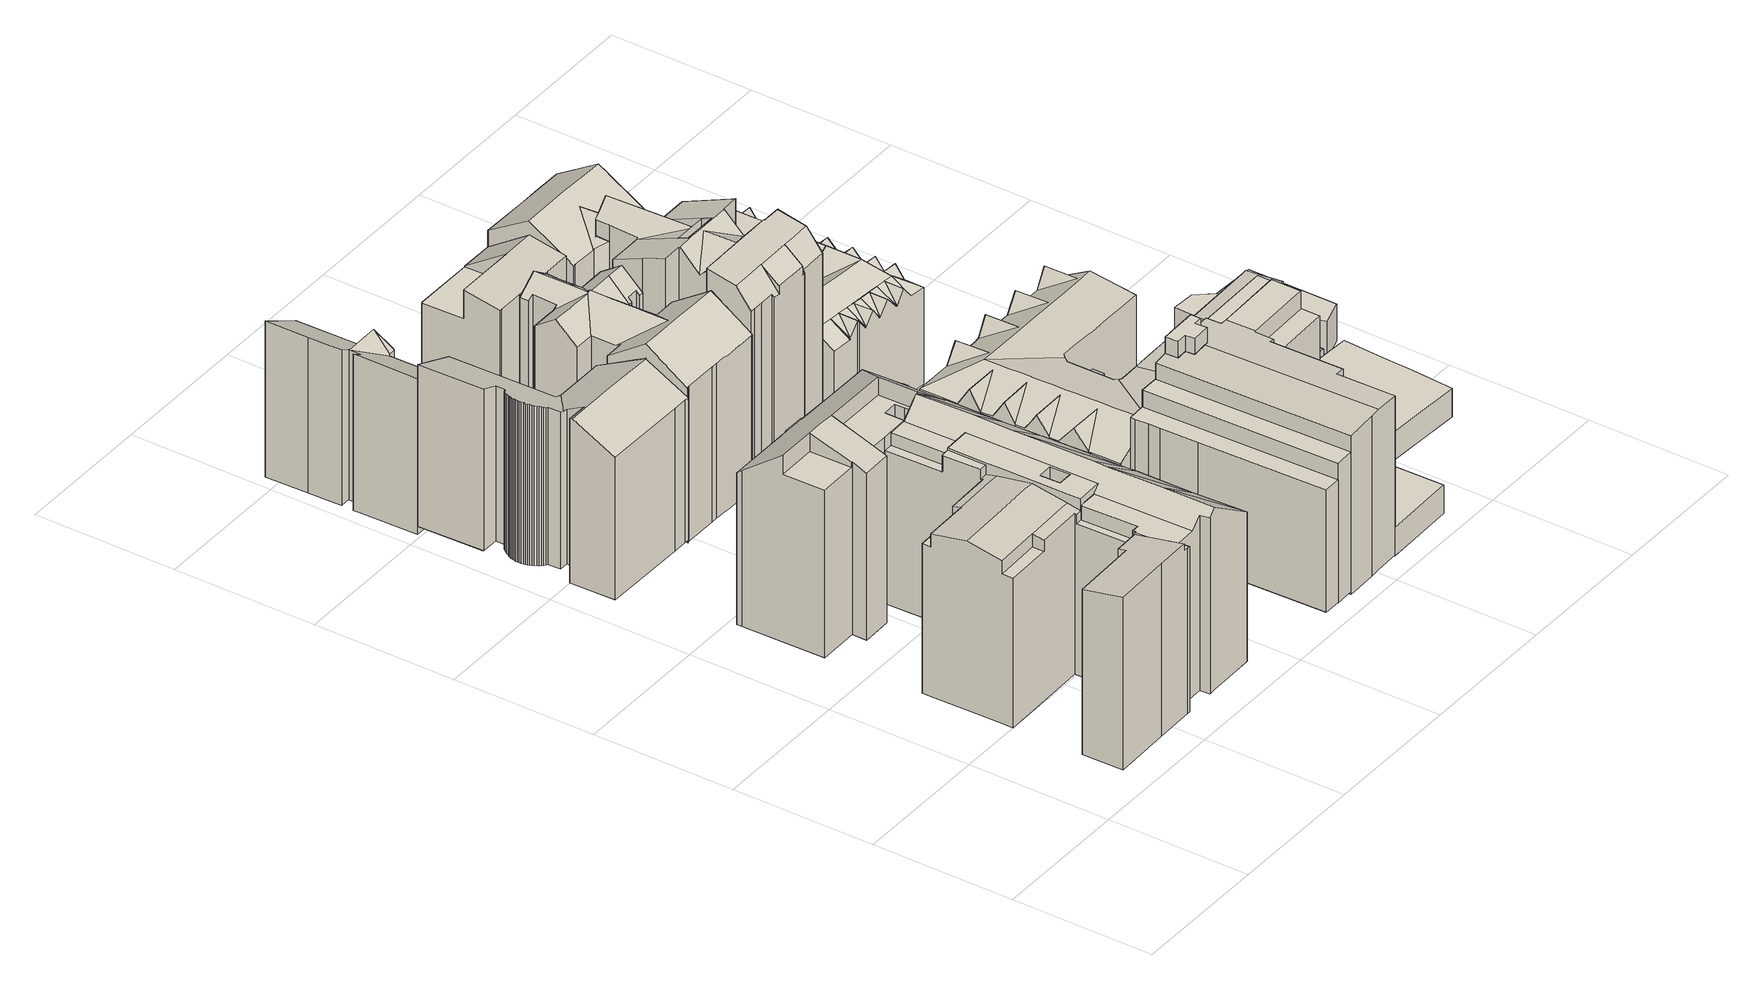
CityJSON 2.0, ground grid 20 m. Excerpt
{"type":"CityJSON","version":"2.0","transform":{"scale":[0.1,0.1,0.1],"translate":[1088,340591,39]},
"CityObjects":{
"building1":{"type":"Building","children":["building1-1","building1-2"]},
"building1-1":{"type":"BuildingPart","attributes":{"measuredHeight":26.23,"roofType":"SATTELDACH","HoeheDach":"69","NiedrigsteTraufeDesGebaeudes":"64","Blattnummer":"102081","HoeheGrund":"42"},"parents":["building1"],"geometry":[{"type":"Solid","lod":"2","boundaries":[[[[0,1,2,3]],[[4,5,6,7]],[[8,9,10,11,12,13,14,15]],[[16,17,18,19]],[[20,21,22,23]],[[24,25,26,27]],[[28,29,30,31]],[[32,33,34,35,36]],[[37,38,39,40,33,32]],[[41,42,43,44]],[[34,45,35]],[[46,47,42,41]],[[48,47,46]],[[49,50,48,46]],[[51,50,49]],[[52,53,51,49]],[[0,54,55,1]],[[6,56,57,7]],[[58,15,14,59]],[[59,14,13,60]],[[11,10,61]],[[62,9,8,63]],[[63,8,15,58]],[[1,55,64,2]],[[5,65,56,6]],[[16,23,22,28,17]],[[66,21,20,67]],[[26,68,69,27]],[[24,70,71,25]],[[72,73,74,75]],[[75,74,76,77]],[[11,78,12]],[[29,28,17,79]],[[17,28,31,18]],[[79,17,28,22,80,81]],[[82,83,84,68,26,85]],[[86,87,88,89]],[[90,91,87,86]],[[92,93,91,90]],[[89,88,93,92]],[[85,26,68,84,94]],[[95,96,97,98]],[[99,100,101,102]],[[103,40,39,104]],[[105,106,107,108]],[[108,107,109,110]],[[110,109,111,112]],[[112,111,113,114]],[[114,113,115,116]],[[117,118,119,120,4,7,57,121,54,0,3,122]],[[43,42,47,48,50,51,53,123,124,125,126,127,128,129,116,115]],[[25,71,84,83,130,131,132,133,80,22,21,66,134,135,136,68,26]],[[137,99,102,138,72,75,77,139,62,63,58,59,60,140,141,142,143,144,145,146,120,119,118,117,122,147,148,149,150,151,152,153,154,95,98,155,156,157,158,159,103,104,160,161,105,108,110,112,114,116,129,128,127,126,125,124,123],[86,89,92,90]],[[81,82,85,94,162,101,100,52,49,46,41,44,37,32,36,97,96,30,29,79]],[[121,163,164,135,134,165,55,54]],[[57,56,166,136,135,164,163,121]],[[3,2,64,167,168,149,148,147,122]],[[120,146,145,144,169,170,65,5,4]],[[19,18,31,30,96,95,154,153,152]],[[151,150,149,168,67,20,23,16,19,152]],[[143,142,141,171,70,24,27,69,169,144]],[[97,36,35,45,157,156,155,98]],[[34,33,40,103,159,158,157,45]],[[38,172,106,105,161,160,104,39]],[[99,137,123,53,52,100]],[[72,138,102,101,162,73]],[[62,139,77,76,61,10,9]],[[13,12,78,171,141,140,60]],[[44,43,115,113,111,109,107,106,172,38,37]],[[11,61,76,74,73,162,94,84,71,70,171,78]],[[65,170,169,69,68,136,166,56]],[[55,165,134,66,67,168,167,64]],[[133,132,131,130,83,82,81,80],[88,87,91,93]]]]}]},
"building1-2":{"type":"BuildingPart","attributes":{"measuredHeight":26.84,"roofType":"SATTELDACH","HoeheDach":"69","NiedrigsteTraufeDesGebaeudes":"64","Blattnummer":"102081","HoeheGrund":"42"},"parents":["building1"],"geometry":[{"type":"Solid","lod":"2","boundaries":[[[[173,174,175,176]],[[176,175,177,178]],[[178,177,179,180]],[[180,179,96,181]],[[181,96,182,183]],[[184,185,186,187]],[[187,186,188,189]],[[189,188,190,191]],[[191,190,192,193]],[[194,195,196,197]],[[198,199,200,201,202,196,185,203,204,205,206,207,208,209,210,211,212]],[[213,173,176,178,180,181,183,214,215,216,217,218,219,220,221,222,223,224,225,226,227,228,229,230,231,184,187,189,191,193,232,233]],[[203,185,184,231,230,204]],[[234,235,233,232,193,192]],[[173,213,233,235,195,194,174]],[[206,205,229,228,227,207]],[[214,183,182,236,237]],[[208,207,227,226,225,209]],[[219,218,217,238,239,240,241]],[[220,219,241,242,199,198,221]],[[211,210,224,223,222,212]],[[195,235,234,192,190,188,186,185,196]],[[241,240,243,242]],[[239,238,244,245,237,202,201,200]],[[236,182,96,179,177,175,174,194,197,246]],[[243,200,199,242]],[[221,198,212,222]],[[224,210,209,225]],[[246,202,237,236]],[[214,237,245,215]],[[215,245,244,216]],[[216,244,238,217]],[[240,239,200,243]],[[229,205,204,230]],[[197,196,202,246]]]]}]},
"building2":{"type":"Building","children":["building2-1","building2-2"]},
"building2-1":{"type":"BuildingPart","attributes":{"measuredHeight":22.46,"roofType":"WALMDACH","HoeheDach":"63","NiedrigsteTraufeDesGebaeudes":"59","Blattnummer":"102081","HoeheGrund":"40"},"parents":["building2"],"geometry":[{"type":"Solid","lod":"2","boundaries":[[[[247,248,249,250,251,252]],[[253,254,255,256,257,258]],[[259,260,261,262,263,264]],[[265,266,267,268,269]],[[270,271,272,265,269]],[[265,273,274,266]],[[275,273,265]],[[272,276,275,265]],[[277,278,279,280]],[[264,263,278,277]],[[258,257,261,260]],[[252,251,255,254]],[[281,282,249,248]],[[263,262,261,257,256,255,251,250,249,282,270,269,268,279,278]],[[283,284,285,281,248,247,252,254,253,258,260,259,264,277,280,286,287,288,289,290,291,292]],[[268,267,287,286,280,279]],[[270,282,281,285,284,271]],[[275,276,292,291,290,289,274,273]],[[284,283,292,276,272,271]],[[267,266,274,289,288,287]]]]}]},
"building2-2":{"type":"BuildingPart","attributes":{"measuredHeight":23.83,"roofType":"PULTDACH","HoeheDach":"66","NiedrigsteTraufeDesGebaeudes":"62","Blattnummer":"102081","HoeheGrund":"42"},"parents":["building2"],"geometry":[{"type":"Solid","lod":"2","boundaries":[[[[293,294,295,296,297,298,299]],[[297,300,301]],[[302,303,304,305]],[[306,307,308,309]],[[309,308,310,311]],[[311,310,312,313]],[[313,312,314,315]],[[315,314,316,317]],[[317,316,318,319]],[[319,318,320,321]],[[321,320,322,323]],[[323,322,324,325]],[[325,324,326,327]],[[327,326,328,329]],[[329,328,330,331]],[[331,330,332,333]],[[333,332,334,335]],[[335,334,336,337]],[[337,336,338,339]],[[339,338,340,341]],[[341,340,342,343]],[[343,342,344,345]],[[345,344,346,347]],[[347,346,348,349]],[[350,351,352,353]],[[353,352,354,355]],[[356,297,296,357]],[[358,295,294,359]],[[359,294,293,360]],[[361,362,363,364]],[[364,363,365,366]],[[366,365,367,368]],[[368,367,369,370]],[[370,369,371,372]],[[372,371,373,374]],[[374,373,375,376]],[[376,375,377,378]],[[378,377,379,380]],[[380,379,381,382]],[[382,381,307,306]],[[383,384,385,386]],[[300,297,356]],[[358,359,360,387,350,353,355,388,361,364,366,368,370,372,374,376,378,380,382,306,309,311,313,315,317,319,321,323,325,327,329,331,333,335,337,339,341,343,345,347,349,389,302,305,390,391,392,383,386,393,394,395]],[[396,348,346,344,342,340,338,336,334,332,330,328,326,324,322,320,318,316,314,312,310,308,307,381,379,377,375,373,371,369,367,365,363,362,397,398,399,400,304,303]],[[400,399,391,390,305,304]],[[398,384,383,392,391,399]],[[356,357,395,394,393,386,385,301,300]],[[395,357,296,295,358]],[[387,360,293,299,351,350]],[[361,388,355,354,397,362]],[[389,349,348,396,303,302]],[[299,298,297,301,385,384,398,397,354,352,351]]]]}]},
"building3":{"type":"Building","children":["building3-1","building3-2"]},
"building3-1":{"type":"BuildingPart","attributes":{"measuredHeight":26.3,"roofType":"SATTELDACH","HoeheDach":"68","NiedrigsteTraufeDesGebaeudes":"63","Blattnummer":"102081","HoeheGrund":"41"},"parents":["building3"],"geometry":[{"type":"Solid","lod":"2","boundaries":[[[[401,402,403,404,405,406]],[[407,408,409,402,401]],[[410,411,412,413,414]],[[411,415,416,417,418,419,420,412]],[[421,422,423,424]],[[425,426,427,428]],[[428,427,429,430]],[[431,432,433,434]],[[435,436,437,438]],[[439,440,436,435]],[[441,405,404,442]],[[442,404,403,443]],[[444,445,446,447]],[[448,419,418,449]],[[449,418,417,450]],[[450,417,416,451]],[[451,416,415,452]],[[453,454,455,456]],[[457,458,459,460]],[[460,459,461,462]],[[463,464,465,466,467,455,454,468,469,470,471,472,473,474]],[[429,427,426,475,476,433,432,477,478,479,480,481,461,459,458,467,466,465,464,463]],[[473,472,482,483,484,485,486,487]],[[488,489,490,491,492,493,494,495,424,423]],[[496,497,498,499,500,410,501,502,470,469]],[[409,503,445,444,504,505,506,402]],[[507,508,509,510,511,462,461,481,480,479,478,477,432,431]],[[460,462,511,510,509,508,507,431,434,512,513,425,428,430,514,515,487,486,485,484,516,517,518,421,424,495,494,493,492,439,435,438,519,441,442,443,506,505,504,444,447,520,448,449,450,451,452,521,500,499,498,497,496,522,453,456,523,457]],[[524,525,526,527,407,490,489,488,423,422]],[[483,482,472,471,528,529,530,531,527,532]],[[414,413,412,420,446,445,503,409,408]],[[529,528,471,470,502,501,410,414,530]],[[516,484,483,532,533,517]],[[513,512,434,433,476,475,426,425]],[[531,530,414,408,407,527]],[[458,457,523,456,455,467]],[[419,448,520,447,446,420]],[[521,452,415,411,410,500]],[[469,468,454,453,522,496]],[[506,443,403,402]],[[491,440,439,492]],[[406,405,441,519,438,437]],[[514,430,429,463,474,515]],[[474,473,487,515]],[[518,517,533,524,422,421]],[[440,491,490,407,401,406,437,436]],[[533,532,527,526,525,524]]]]}]},
"building3-2":{"type":"BuildingPart","attributes":{"measuredHeight":24.66,"roofType":"SATTELDACH","HoeheDach":"66","NiedrigsteTraufeDesGebaeudes":"62","Blattnummer":"102081","HoeheGrund":"41"},"parents":["building3"],"geometry":[{"type":"Solid","lod":"2","boundaries":[[[[534,535,536,537,538]],[[539,540,541,542,543,544,545,546]],[[545,544,547,548,549]],[[550,538,537,551]],[[534,546,545,535]],[[552,543,542,553]],[[553,542,541,554]],[[554,541,540,555]],[[555,540,539,556]],[[557,548,547,558]],[[535,545,549,536]],[[553,554,555,556,559,550,551,560,557,558,561,552]],[[543,552,561,558,547,544]],[[559,556,539,546,534,538,550]],[[536,549,548,557,560,551,537]]]]}]},
"building4":{"type":"Building","children":["building4-1","building4-2"]},
"building4-1":{"type":"BuildingPart","attributes":{"measuredHeight":28.4,"roofType":"SATTELDACH","HoeheDach":"68","NiedrigsteTraufeDesGebaeudes":"64","Blattnummer":"102081","HoeheGrund":"39"},"parents":["building4"],"geometry":[{"type":"Solid","lod":"2","boundaries":[[[[562,563,564,565,566]],[[565,564,567]],[[568,569,570,571]],[[572,573,574,575]],[[576,577,578,579,580,581,582,583,584,585,586,587]],[[586,585,584,583,582,581,588,589,590,591,592,593,594,587]],[[595,574,573,596,597,598,599,566,565,600,570,569,580,579,578,577,576]],[[601,602,603,604,605,606,607,608,609,610,611,612,613,614,615,572,575,616,617,594,593,592,591,590,589,588,618,568,571]],[[617,616,575,574,595,576,587,594]],[[613,612,611,619,599,598,597,614]],[[569,568,618,588,581,580]],[[567,564,563,605,604,603]],[[603,602,565,567]],[[601,571,570,600,565,602]],[[610,609,620,621,619,611]],[[622,620,609,608,607,623]],[[606,605,563,562,623,607]],[[615,614,597,596,573,572]],[[619,621,620,622,623,562,566,599]]]]}]},
"building4-2":{"type":"BuildingPart","attributes":{"measuredHeight":30.3,"roofType":"SATTELDACH","HoeheDach":"71","NiedrigsteTraufeDesGebaeudes":"66","Blattnummer":"102081","HoeheGrund":"40"},"parents":["building4"],"geometry":[{"type":"Solid","lod":"2","boundaries":[[[[624,625,626,627,628,629]],[[630,631,632,633,634,635]],[[636,637,638,639,640,641]],[[642,643,644,645,646,647]],[[648,649,650,651,637,636,652,653]],[[654,655,656,657,658,659,660,661,662]],[[663,664,665,666,667,668]],[[669,670,671,662,672,673,674,675]],[[676,670,669,675,677,678,679,680]],[[681,682,664,663,668,683]],[[683,668,667,655,654,684,685,686,687]],[[632,688,629,628,627,689,690,691,692,633]],[[693,647,646,645,687,686,694,695,696,697,680,698,699]],[[633,692,691,653,652,636,641,700,701,702,703,704,705,634]],[[706,682,681]],[[697,676,680]],[[686,685,684,707,694]],[[708,709,653,691]],[[684,654,662,671,710,711,707]],[[712,666,665]],[[642,647,693,713]],[[713,693,699,714]],[[635,634,705,715]],[[716,700,641,640]],[[624,629,688,717]],[[717,688,632,631]],[[718,696,695,719]],[[720,689,627,626]],[[721,678,677,722]],[[653,709,648]],[[690,708,691]],[[723,674,673,724]],[[725,711,710,726]],[[727,650,649,728]],[[729,660,659,730]],[[730,659,658,731]],[[705,704,703,702,701,712,665,664,682,706]],[[732,733,734,715,705,706,681,683,687,645,644]],[[698,680,679,735,736,737,714,699]],[[662,661,660,729,738,739,740,672]],[[700,716,741,742,743,744,745,656,655,667,666,712,701]],[[718,746,747,748,749,726,710,671,670,676,697,696]],[[750,727,728,751,752,720,626,625,624,717,631,630,635,715,734,733,732,644,643,642,713,714,737,736,735,721,722,753,723,724,740,739,738,729,730,731,754,745,744,743,742,741,716,640,639,638],[726,749,748,747,746,718,719,755,756,725]],[[695,694,707,711,725,756,755,719]],[[720,752,751,728,649,648,709,708,690,689]],[[727,750,638,637,651,650]],[[745,754,731,658,657,656]],[[740,724,673,672]],[[675,674,723,753,722,677]],[[679,678,721,735]]]]}]},
"building5":{"type":"Building","children":["building5-1","building5-2","building5-3","building5-4","building5-5","building5-6","building5-7"]},
"building5-1":{"type":"BuildingPart","attributes":{"measuredHeight":23.16,"roofType":"SATTELDACH","HoeheDach":"65","NiedrigsteTraufeDesGebaeudes":"65","Blattnummer":"102081","HoeheGrund":"42"},"parents":["building5"],"geometry":[{"type":"Solid","lod":"2","boundaries":[[[[757,758,759,760,761,762,763,764,765]],[[759,766,767,768,769,770,771,772,773,774,775,776,777,778,779,760]],[[772,780,781,773]],[[782,765,764,783]],[[783,764,763,784]],[[784,763,762,785]],[[785,762,761,786]],[[787,758,757,788]],[[788,757,765,782]],[[789,779,778,790]],[[790,778,777,791]],[[791,777,776,792]],[[792,776,775,793]],[[793,775,774,794]],[[795,771,770,796]],[[796,770,769,797]],[[797,769,768,798]],[[798,768,767,799]],[[799,767,766,800]],[[801,781,780,802]],[[803,795,796,797,798,799,800,804,787,788,782,783,784,785,786,805,789,790,791,792,793,794,806,801,802]],[[795,803,802,780,772,771]],[[774,773,781,801,806,794]],[[787,804,800,766,759,758]],[[761,760,779,789,805,786]]]]}]},
"building5-2":{"type":"BuildingPart","attributes":{"measuredHeight":4.08,"roofType":"FLACHDACH","HoeheDach":"46","NiedrigsteTraufeDesGebaeudes":"46","Blattnummer":"102081","HoeheGrund":"42"},"parents":["building5"],"geometry":[{"type":"Solid","lod":"2","boundaries":[[[[807,808,809,810,811,812,813,814,815,816,817,818,819,820,821,822,823,824,825,826]],[[827,828,829,830,831,832,833,834,835,836,837,838,839,840,841,842,843,844,845,846]],[[846,845,808,807]],[[845,844,809,808]],[[844,843,810,809]],[[843,842,811,810]],[[842,841,812,811]],[[841,840,813,812]],[[840,839,814,813]],[[839,838,815,814]],[[838,837,816,815]],[[837,836,817,816]],[[836,835,818,817]],[[835,834,819,818]],[[834,833,820,819]],[[833,832,821,820]],[[832,831,822,821]],[[831,830,823,822]],[[830,829,824,823]],[[829,828,825,824]],[[828,827,826,825]],[[827,846,807,826]]]]}]},
"building5-3":{"type":"BuildingPart","attributes":{"measuredHeight":22.7,"roofType":"FLACHDACH","HoeheDach":"65","NiedrigsteTraufeDesGebaeudes":"65","Blattnummer":"102081","HoeheGrund":"42"},"parents":["building5"],"geometry":[{"type":"Solid","lod":"2","boundaries":[[[[847,807,826,848]],[[849,850,851,852]],[[852,851,807,847]],[[851,850,826,807]],[[850,849,848,826]],[[849,852,847,848]]]]}]},
"building5-4":{"type":"BuildingPart","attributes":{"measuredHeight":20.07,"roofType":"FLACHDACH","HoeheDach":"62","NiedrigsteTraufeDesGebaeudes":"62","Blattnummer":"102081","HoeheGrund":"42"},"parents":["building5"],"geometry":[{"type":"Solid","lod":"2","boundaries":[[[[853,854,855,856]],[[857,858,859,860]],[[860,859,854,853]],[[859,858,855,854]],[[858,857,856,855]],[[857,860,853,856]]]]}]},
"building5-5":{"type":"BuildingPart","attributes":{"measuredHeight":17.62,"roofType":"FLACHDACH","HoeheDach":"60","NiedrigsteTraufeDesGebaeudes":"60","Blattnummer":"102081","HoeheGrund":"43"},"parents":["building5"],"geometry":[{"type":"Solid","lod":"2","boundaries":[[[[861,862,863,864,865,866,867,868]],[[869,870,871,872,873,874,875,876]],[[876,875,862,861]],[[875,874,863,862]],[[874,873,864,863]],[[873,872,865,864]],[[872,871,866,865]],[[871,870,867,866]],[[870,869,868,867]],[[869,876,861,868]]]]}]},
"building5-6":{"type":"BuildingPart","attributes":{"measuredHeight":20.08,"roofType":"FLACHDACH","HoeheDach":"63","NiedrigsteTraufeDesGebaeudes":"63","Blattnummer":"102081","HoeheGrund":"42"},"parents":["building5"],"geometry":[{"type":"Solid","lod":"2","boundaries":[[[[877,878,879,880]],[[881,882,883,884]],[[884,883,878,877]],[[883,882,879,878]],[[882,881,880,879]],[[881,884,877,880]]]]}]},
"building5-7":{"type":"BuildingPart","attributes":{"measuredHeight":25.19,"roofType":"FLACHDACH","HoeheDach":"67","NiedrigsteTraufeDesGebaeudes":"67","Blattnummer":"102081","HoeheGrund":"42"},"parents":["building5"],"geometry":[{"type":"Solid","lod":"2","boundaries":[[[[885,886,887,888,889,890,891,892]],[[893,894,895,896,897,898,899,900]],[[900,899,886,885]],[[899,898,887,886]],[[898,897,888,887]],[[897,896,889,888]],[[896,895,890,889]],[[895,894,891,890]],[[894,893,892,891]],[[893,900,885,892]]]]}]},
"building6":{"type":"Building","children":["building6-1","building6-2","building6-3","building6-4"]},
"building6-1":{"type":"BuildingPart","attributes":{"measuredHeight":12.25,"roofType":"FLACHDACH","HoeheDach":"52","NiedrigsteTraufeDesGebaeudes":"52","Blattnummer":"102081","HoeheGrund":"39"},"parents":["building6"],"geometry":[{"type":"Solid","lod":"2","boundaries":[[[[901,902,903,904,905,906]],[[907,908,909,910,911,912]],[[912,911,902,901]],[[911,910,903,902]],[[910,909,904,903]],[[909,908,905,904]],[[908,907,906,905]],[[907,912,901,906]]]]}]},
"building6-2":{"type":"BuildingPart","attributes":{"measuredHeight":10.58,"roofType":"FLACHDACH","HoeheDach":"51","NiedrigsteTraufeDesGebaeudes":"51","Blattnummer":"102081","HoeheGrund":"40"},"parents":["building6"],"geometry":[{"type":"Solid","lod":"2","boundaries":[[[[913,914,915,916]],[[917,918,919,920]],[[920,919,914,913]],[[919,918,915,914]],[[918,917,916,915]],[[917,920,913,916]]]]}]},
"building6-3":{"type":"BuildingPart","attributes":{"measuredHeight":15.82,"roofType":"PULTDACH","HoeheDach":"55","NiedrigsteTraufeDesGebaeudes":"55","Blattnummer":"102081","HoeheGrund":"40"},"parents":["building6"],"geometry":[{"type":"Solid","lod":"2","boundaries":[[[[921,922,923,924,925,926]],[[927,928,929,930]],[[931,932,928,927]],[[923,922,932,931]],[[926,925,933,934]],[[934,933,930,929]],[[931,927,930,933,925,924,923]],[[928,932,922,921,926,934,929]]]]}]},
"building6-4":{"type":"BuildingPart","attributes":{"measuredHeight":18.19,"roofType":"PULTDACH","HoeheDach":"58","NiedrigsteTraufeDesGebaeudes":"53","Blattnummer":"102081","HoeheGrund":"39"},"parents":["building6"],"geometry":[{"type":"MultiSurface","lod":"2","boundaries":[[[935,936,937]],[[938,939,940]],[[941,942,943,944]],[[945,946,942,941]],[[947,948,949,950]],[[951,952,953]],[[954,955,956]],[[950,949,957,958,959,960,961]],[[955,962,963,964,965]],[[966,967,939,938,968,969,970,971,972,973,974,975,976,977,978]],[[979,980,981,982,983,984,985]],[[986,987,988,989,990,991,992,993,994,995,996,997,998,999,1000,936,935,939,967,1001,1002,1003,985,984,1004,1005]],[[962,955,954,980,979,1006,1007]],[[1008,947,950,961,945,941,944,963,962,1007,1006,979,985,1003,1002,1001,967,966,978]],[[955,965,959,958,1009]],[[947,1008,1010,952,951,948]],[[957,953,1011,1012,1013,1014,1015,940,1016,1009,1017,1018,958]],[[949,948,951,953,957]],[[952,1011,953]],[[1010,1019,1011,952]],[[976,975,1012,1011]],[[1019,977,976,1011]],[[975,1020,1012]],[[1021,974,1020,975]],[[1009,956,955]],[[973,972,1013,1020]],[[974,973,1020]],[[972,1022,1013]],[[971,1022,972]],[[970,969,1014,1022]],[[971,970,1022]],[[969,1015,1014]],[[968,1015,969]],[[1023,956,1009,1016,940,937,1024,1025,1026,1027,1028,1029,1030,1031,1032,1033,982,981]],[[938,940,1015]],[[968,938,1015]],[[1033,983,982]],[[1004,1034,984,983,1033]],[[1005,1004,1033]],[[987,1035,986,1031]],[[988,987,1031]],[[1030,988,1031]],[[1036,989,988,1030]],[[990,989,1036]],[[991,990,1036]],[[1029,992,991,1036]],[[1037,992,1029]],[[993,992,1037]],[[994,993,1037]],[[1028,994,1037]],[[1027,994,1028]],[[995,994,1027]],[[996,995,1027]],[[998,997,1025]],[[999,998,1025]],[[936,1000,937]],[[1038,1028,1037,1029,1039]],[[1039,1029,1036,1030,1040]],[[1040,1030,1028,1038]],[[1041,1013,1022,1014,1042]],[[1043,1012,1020,1013,1041]],[[1008,978,977,1019,1010]],[[1042,1014,1012,1043]],[[946,945,961,960]],[[964,963,944,943]],[[1040,1038,1039]],[[1042,1043,1041]],[[939,935,937,940]],[[1000,999,1025,937]],[[997,996,1027,1025]],[[986,1005,1033,1031]],[[980,954,956,981]],[[964,943,942,946,960,959,965]]]}]},
"building7":{"type":"Building","children":["building7-1","building7-2","building7-3"]},
"building7-1":{"type":"BuildingPart","attributes":{"measuredHeight":9.39,"roofType":"FLACHDACH","HoeheDach":"51","NiedrigsteTraufeDesGebaeudes":"51","Blattnummer":"102081","HoeheGrund":"42"},"parents":["building7"],"geometry":[{"type":"Solid","lod":"2","boundaries":[[[[1044,1045,1046,1047,1048,1049,1050,1051,1052,1053,1054,1055]],[[1056,1057,1058,1059,1060,1061,1062,1063,1064,1065,1066,1067]],[[1067,1066,1045,1044]],[[1066,1065,1046,1045]],[[1065,1064,1047,1046]],[[1064,1063,1048,1047]],[[1063,1062,1049,1048]],[[1062,1061,1050,1049]],[[1061,1060,1051,1050]],[[1060,1059,1052,1051]],[[1059,1058,1053,1052]],[[1058,1057,1054,1053]],[[1057,1056,1055,1054]],[[1056,1067,1044,1055]]]]}]},
"building7-2":{"type":"BuildingPart","attributes":{"measuredHeight":16.27,"roofType":"SATTELDACH","HoeheDach":"58","NiedrigsteTraufeDesGebaeudes":"55","Blattnummer":"102081","HoeheGrund":"41"},"parents":["building7"],"geometry":[{"type":"Solid","lod":"2","boundaries":[[[[1068,1069,1070,1071,1072,1073,1074,1075,1076,1077,1078,1079,1080,1081,1082,1083,1084,1085,1086,1087,1088,1089,1090,1091,1092,1093,1094,1095,1096,1097,1098,1099,1100,1101]],[[1098,1097,1096,1095,1094,1093,1092,1091,1090,1089,1088,1087,1086,1085,1102,1103,1104,1105,1106,1107,1108,1109,1110,1099]],[[1110,1111,1112,1113,1114,1115,1116,1117,1118,1119,1120,1121,1122,1123,1124,1125,1126,1127,1128,1099]],[[1129,1130,1131,1132,1133,1134,1135,1136,1137,1138]],[[1099,1128,1127,1126,1125,1124,1123,1122,1121,1120,1119,1118,1139,1140,1141,1142,1143,1144,1145,1146,1147,1148,1149,1150,1151,1152,1153,1154,1155,1156,1157,1100]],[[1158,1159,1160,1161,1162,1163,1073,1164,1071,1070,1165,1068,1101,1166]],[[1167,1168,1149,1169,1170,1171]],[[1172,1173,1174,1175,1176,1177,1117,1116,1115,1114,1113,1112,1111,1178]],[[1179,1180,1181,1182,1183,1184,1133,1132,1131,1130]],[[1185,1186,1138,1137,1136,1135,1134,1187,1188,1189,1190,1191,1192,1193,1194,1195,1196,1197]],[[1147,1146,1198,1144,1143,1142,1141,1199,1139,1200,1201,1202,1203,1204,1205,1206,1207,1208]],[[1165,1069,1068]],[[1101,1100,1157,1209,1155,1154,1153,1210,1211,1212,1213,1214,1215,1166]],[[1108,1107,1106,1105,1104,1216,1217,1218,1219,1220,1221,1109]],[[1222,1223,1224,1225,1226,1227,1228,1229,1230,1231,1082,1081,1080,1232,1078,1077,1076,1233,1234,1074,1073,1163]],[[1235,1236,1237,1238,1239,1183,1182,1181,1180,1179,1240,1241,1242,1243,1244,1245,1246,1247,1248,1231,1230,1229,1228,1227,1226,1225,1224,1223,1222,1163,1162,1161,1160,1159,1158,1166,1215,1214,1213,1212,1211,1210,1249,1250,1171,1170,1169,1251,1208,1207,1206,1205,1204,1203,1202,1201,1200,1252,1177,1176,1175,1174,1173,1172,1178,1253,1221,1220,1219,1218,1217,1216,1254,1197,1196,1195,1194,1193,1192,1191,1190,1189,1255]],[[1247,1246,1245,1244,1256,1102,1085,1084]],[[1152,1151,1167,1171,1250,1249]],[[1241,1240,1179,1130,1129,1257]],[[1236,1235,1258,1259,1260,1237]],[[1117,1177,1252,1200,1139,1118]],[[1243,1242,1241,1257,1261,1262]],[[1103,1185,1197,1254,1216,1104]],[[1221,1253,1178,1111,1110,1109]],[[1133,1184,1263,1264,1260,1259,1258,1265,1188,1187,1134]],[[1070,1069,1165]],[[1164,1072,1071]],[[1073,1072,1164]],[[1234,1233,1075,1074]],[[1076,1075,1233]],[[1232,1079,1078]],[[1080,1079,1232]],[[1156,1209,1157]],[[1156,1155,1209]],[[1150,1168,1167,1151]],[[1150,1149,1168]],[[1145,1198,1146]],[[1145,1144,1198]],[[1140,1199,1141]],[[1140,1139,1199]],[[1247,1084,1083,1248]],[[1248,1083,1082,1231]],[[1243,1262,1256,1244]],[[1210,1153,1152,1249]],[[1169,1149,1148,1251]],[[1251,1148,1147,1208]],[[1237,1260,1264,1238]],[[1256,1262,1261,1257,1129,1138,1186,1185,1103,1102]],[[1238,1264,1263,1239]],[[1239,1263,1184,1183]],[[1189,1188,1265,1255]],[[1255,1265,1258,1235]]]]}]},
"building7-3":{"type":"BuildingPart","attributes":{"measuredHeight":5.31,"roofType":"FLACHDACH","HoeheDach":"47","NiedrigsteTraufeDesGebaeudes":"47","Blattnummer":"102081","HoeheGrund":"42"},"parents":["building7"],"geometry":[{"type":"Solid","lod":"2","boundaries":[[[[1266,1267,1268,1269]],[[1267,1270,1271,1268]],[[1270,1272,1273,1271]],[[1272,1274,1275,1273]],[[1274,1276,1277,1275]],[[1278,1279,1280,1281]],[[1279,1282,1283,1280]],[[1282,1284,1285,1283]],[[1284,1278,1281,1285]],[[1277,1286,1287,1288,1289,1290,1291,1292,1293,1294,1295,1269,1268,1271,1273,1275],[1281,1280,1283,1285]],[[1274,1272,1270,1267,1266,1296,1297,1298,1299,1300,1301,1302,1303,1304,1305,1276],[1284,1282,1279,1278]],[[1276,1305,1286,1277]],[[1305,1304,1287,1286]],[[1304,1303,1288,1287]],[[1303,1302,1289,1288]],[[1302,1301,1290,1289]],[[1301,1300,1291,1290]],[[1300,1299,1292,1291]],[[1299,1298,1293,1292]],[[1298,1297,1294,1293]],[[1297,1296,1295,1294]],[[1296,1266,1269,1295]]]]}]}
},
"vertices":[
[56,293,248],[121,294,248],[121,306,248],[56,305,248],[58,176,248],[124,177,248],[124,194,248],[58,192,248],[60,20,281],[142,22,281],[192,23,281],[191,75,271],[190,93,268],[154,92,268],[155,81,270],[59,78,270],[185,365,253],[198,366,253],[196,447,253],[183,446,253],[187,311,277],[198,312,277],[198,366,277],[185,365,277],[192,97,250],[202,97,250],[200,177,250],[190,176,250],[198,366,271],[226,366,271],[224,447,271],[196,447,271],[253,367,295],[317,369,248],[317,372,248],[255,448,293],[251,448,295],[253,313,295],[320,315,247],[320,318,247],[319,318,248],[255,197,295],[323,199,247],[323,201,247],[254,298,295],[315,450,249],[255,178,295],[324,180,247],[325,103,247],[257,99,295],[325,101,247],[327,28,248],[258,25,295],[327,26,248],[56,293,267],[121,294,267],[124,194,267],[58,192,267],[59,78,33],[155,81,33],[154,92,33],[192,23,271],[142,22,33],[60,20,33],[121,306,264],[124,177,264],[198,312,263],[187,311,263],[200,177,263],[190,176,263],[192,97,271],[202,97,271],[202,37,33],[202,37,271],[203,23,271],[203,23,33],[199,23,271],[199,23,33],[190,93,271],[198,366,246],[198,366,280],[236,367,280],[238,178,280],[200,177,280],[200,177,271],[200,177,246],[234,245,33],[234,245,280],[213,244,280],[213,244,33],[235,216,33],[235,216,280],[214,216,33],[214,216,280],[228,177,271],[225,447,33],[225,447,272],[247,448,291],[247,448,33],[247,24,33],[247,24,286],[246,38,285],[246,38,33],[319,318,33],[320,318,33],[321,286,33],[321,286,247],[322,286,247],[322,286,33],[322,275,247],[322,275,33],[323,255,247],[323,255,33],[323,247,247],[323,247,33],[322,247,247],[322,247,33],[56,293,33],[57,242,33],[58,192,33],[58,176,33],[57,242,276],[56,305,33],[327,26,33],[327,28,33],[325,101,33],[325,103,33],[324,180,33],[323,199,33],[323,201,33],[200,196,280],[199,246,280],[199,296,280],[198,312,280],[199,296,267],[199,246,276],[200,196,267],[258,25,33],[231,38,33],[192,23,33],[190,93,33],[192,93,33],[192,97,33],[190,176,33],[190,179,33],[188,179,33],[124,177,33],[121,306,33],[185,308,33],[187,308,33],[187,311,33],[185,365,33],[183,446,33],[196,447,33],[224,447,33],[251,448,33],[255,448,33],[315,450,33],[317,372,33],[317,369,33],[320,315,33],[321,300,33],[231,38,271],[122,244,276],[186,246,276],[185,296,267],[188,196,267],[185,308,264],[187,308,264],[190,179,264],[188,179,264],[192,93,271],[321,300,247],
[247,448,30],[247,448,272],[246,461,272],[246,461,30],[246,475,272],[246,475,30],[225,474,272],[225,474,30],[225,447,30],[183,446,272],[183,446,30],[311,566,30],[311,566,249],[313,510,249],[313,510,30],[315,511,248],[315,511,30],[315,503,248],[315,503,30],[314,503,248],[314,503,30],[252,448,272],[252,448,298],[251,502,298],[251,502,272],[52,560,255],[53,503,298],[110,503,298],[132,503,298],[154,502,298],[249,566,249],[187,567,249],[187,569,248],[179,569,248],[157,569,248],[152,569,247],[149,569,247],[149,568,248],[109,568,248],[52,568,248],[252,448,30],[155,446,30],[155,424,30],[112,423,30],[112,444,30],[111,444,30],[54,443,30],[53,503,30],[52,560,30],[52,568,30],[109,568,30],[149,568,30],[149,569,30],[152,569,30],[157,569,30],[179,569,30],[187,569,30],[187,567,30],[249,566,30],[314,502,30],[315,450,30],[314,502,248],[315,450,248],[155,446,272],[155,446,278],[112,444,278],[111,444,278],[111,444,271],[54,443,271],[53,503,271],[110,503,271],[112,423,270],[155,424,270],[154,502,272],
[7,1078,15],[9,995,15],[9,995,239],[7,1078,240],[7,1086,240],[7,1086,15],[22,1102,15],[22,1086,15],[22,1086,231],[22,1102,231],[22,1103,231],[22,1103,15],[7,1124,15],[7,1103,15],[7,1103,239],[7,1124,239],[6,1150,239],[6,1150,15],[74,1103,230],[74,1125,202],[73,1125,202],[73,1126,201],[23,1102,230],[74,1080,201],[74,1081,202],[75,1081,202],[85,1124,204],[85,1125,202],[85,1082,204],[85,1081,202],[5,1211,15],[5,1211,239],[71,1213,201],[71,1213,15],[75,996,15],[75,996,201],[75,1081,15],[74,1081,15],[74,1080,15],[73,1126,15],[73,1125,15],[74,1125,15],[85,1125,15],[85,1124,15],[85,1082,15],[85,1081,15],
[16,717,232],[139,716,232],[159,716,232],[166,716,232],[165,776,265],[91,777,265],[14,777,265],[165,776,266],[164,799,254],[9,995,27],[9,995,260],[75,996,233],[75,996,27],[16,846,27],[16,846,258],[16,848,259],[16,848,27],[15,851,259],[15,851,27],[15,854,259],[15,854,27],[15,856,259],[15,856,27],[15,859,259],[15,859,27],[16,862,259],[16,862,27],[16,864,258],[16,864,27],[17,867,258],[17,867,27],[18,870,258],[18,870,27],[19,872,257],[19,872,27],[21,874,256],[21,874,27],[22,877,256],[22,877,27],[24,879,255],[24,879,27],[25,881,254],[25,881,27],[27,883,254],[27,883,27],[29,885,253],[29,885,27],[32,886,252],[32,886,27],[34,888,251],[34,888,27],[36,889,250],[36,889,27],[36,902,250],[36,902,27],[12,902,260],[12,902,27],[14,781,27],[14,781,264],[44,781,263],[44,781,27],[44,806,250],[44,806,27],[165,776,229],[166,716,229],[159,716,27],[139,716,27],[16,717,27],[32,806,27],[32,806,253],[31,824,253],[31,824,27],[29,825,253],[29,825,27],[27,827,254],[27,827,27],[25,829,255],[25,829,27],[23,831,256],[23,831,27],[22,833,256],[22,833,27],[20,836,257],[20,836,27],[19,838,257],[19,838,27],[18,841,258],[18,841,27],[17,843,258],[17,843,27],[163,845,27],[163,845,229],[163,830,237],[163,830,27],[14,777,27],[37,806,27],[11,903,27],[77,903,27],[78,845,27],[89,845,27],[164,799,27],[165,776,27],[166,716,27],[11,903,260],[37,806,250],[89,845,229],[78,845,233],[77,903,233],
[229,932,274],[250,932,259],[250,967,258],[257,967,253],[257,980,253],[228,980,274],[229,901,274],[230,901,274],[258,931,253],[269,872,245],[270,872,245],[270,901,274],[259,901,274],[233,901,274],[275,872,245],[275,877,250],[292,877,250],[292,872,245],[298,872,245],[297,901,274],[160,932,23],[160,932,253],[163,932,253],[163,932,23],[169,717,23],[169,717,246],[167,717,246],[167,717,23],[166,716,245],[166,716,23],[226,717,23],[226,717,246],[218,717,246],[218,717,23],[199,967,23],[199,967,253],[199,980,253],[199,980,23],[207,967,23],[207,967,258],[257,980,23],[257,967,23],[250,967,23],[297,931,23],[297,931,253],[297,914,265],[297,914,23],[298,872,23],[292,872,23],[292,877,23],[275,877,23],[275,872,23],[299,830,23],[299,830,248],[299,781,282],[299,781,23],[300,718,23],[300,718,247],[300,716,246],[300,716,23],[298,716,246],[298,716,23],[165,776,286],[191,776,286],[232,776,286],[272,775,286],[300,775,286],[271,830,248],[269,830,248],[269,834,246],[231,789,277],[191,837,245],[191,830,249],[163,830,249],[193,717,246],[194,717,246],[233,717,246],[242,717,246],[248,716,246],[272,716,246],[273,716,246],[191,871,245],[191,872,245],[191,872,23],[191,871,23],[191,837,23],[191,830,23],[189,932,253],[199,932,253],[200,932,253],[206,932,257],[206,932,23],[200,932,23],[199,932,23],[189,932,23],[269,830,23],[269,834,23],[269,836,23],[269,871,23],[269,872,23],[269,871,245],[269,836,246],[269,931,253],[269,931,23],[258,931,23],[250,932,23],[233,717,23],[242,717,23],[248,716,23],[272,716,23],[273,716,23],[194,717,23],[193,717,23],[165,776,23],[163,830,23],[190,872,23],[162,872,23],[161,902,23],[228,980,23],[297,901,23],[270,872,23],[271,830,23],[300,775,23],[161,902,274],[189,901,274],[200,901,274],[226,901,274],[231,837,277],[230,871,277],[230,901,277],[229,901,277],[190,872,245],[162,872,245],
[158,1032,226],[248,1032,226],[246,1091,226],[158,1091,226],[156,1091,226],[159,980,257],[162,980,257],[199,980,257],[257,980,257],[296,980,257],[295,1032,267],[248,1032,267],[158,1032,267],[294,1091,227],[292,1091,227],[246,1091,227],[156,1091,20],[158,1091,20],[296,980,20],[257,980,20],[199,980,20],[162,980,20],[159,980,20],[292,1091,20],[294,1091,20],[158,1032,20],[246,1091,20],[295,1032,20],
[370,974,274],[393,974,256],[393,968,257],[406,968,247],[369,1011,274],[393,955,257],[439,1018,3],[439,1018,278],[440,968,247],[440,968,3],[296,969,3],[296,969,247],[296,980,254],[296,980,3],[295,1033,287],[332,1033,287],[368,1033,287],[404,1032,287],[438,1032,287],[436,1090,251],[402,1090,251],[398,1090,251],[366,1090,251],[334,1090,251],[330,1090,251],[294,1091,251],[436,1090,3],[402,1090,3],[398,1090,3],[366,1090,3],[334,1090,3],[330,1090,3],[294,1091,3],[296,994,263],[297,969,247],[299,969,247],[334,968,247],[335,968,247],[407,968,247],[407,968,3],[406,968,3],[393,955,3],[393,968,3],[393,974,3],[370,974,3],[349,974,3],[349,968,3],[349,955,3],[337,968,3],[336,968,3],[335,968,3],[334,968,3],[299,969,3],[297,969,3],[296,994,3],[295,1033,3],[438,1032,3],[336,968,248],[349,955,257],[337,968,248],[349,968,258],[349,974,258],
[322,718,13],[327,718,13],[343,718,13],[343,718,278],[327,718,278],[322,718,278],[300,739,13],[300,718,13],[300,718,278],[300,739,307],[299,781,316],[299,781,13],[448,741,307],[449,718,277],[449,718,13],[448,741,13],[447,781,13],[447,781,316],[298,839,13],[324,839,13],[325,839,13],[325,839,308],[324,839,308],[298,839,308],[403,715,273],[407,715,273],[407,717,276],[424,718,276],[423,740,307],[402,740,307],[399,838,309],[419,838,309],[419,839,309],[420,839,309],[445,840,309],[445,846,306],[442,914,277],[417,914,277],[396,914,277],[373,809,307],[374,782,307],[375,782,307],[420,809,281],[420,810,281],[372,836,307],[372,914,304],[374,855,304],[376,855,302],[393,914,281],[393,955,279],[393,974,278],[370,974,304],[372,855,302],[349,974,281],[349,955,281],[349,914,279],[347,914,277],[325,808,281],[372,782,307],[325,809,281],[374,838,309],[372,838,309],[350,838,309],[325,837,309],[308,718,278],[344,715,274],[354,715,273],[353,740,307],[326,739,307],[298,872,295],[350,841,308],[348,841,308],[348,855,302],[349,855,302],[323,914,277],[297,914,277],[420,781,316],[420,782,316],[375,782,316],[374,782,316],[372,782,316],[326,781,316],[326,781,307],[374,841,308],[354,715,285],[403,715,285],[396,855,302],[396,841,308],[420,782,307],[298,872,13],[297,914,13],[326,781,13],[420,781,13],[308,718,13],[348,855,13],[348,841,13],[344,715,13],[349,955,13],[349,974,13],[393,974,13],[393,955,13],[396,841,13],[396,855,13],[407,717,13],[407,715,13],[442,914,13],[445,846,13],[445,840,13],[325,837,13],[325,809,13],[325,808,13],[349,914,13],[347,914,13],[323,914,13],[417,914,13],[396,914,13],[393,914,13],[420,782,13],[420,809,13],[420,810,13],[419,838,13],[419,839,13],[349,855,13],[372,855,13],[374,855,13],[376,855,13],[424,718,13],[403,715,13],[354,715,13],[370,974,13],[420,839,13],[350,841,13],[374,841,13],
[513,5,259],[557,6,261],[573,7,262],[566,251,262],[544,250,261],[543,263,261],[528,263,260],[527,281,260],[506,280,259],[609,8,260],[607,90,260],[620,90,260],[618,193,260],[625,193,259],[625,220,259],[627,220,259],[626,262,259],[616,262,260],[615,283,260],[582,282,261],[582,268,261],[570,268,262],[571,251,262],[725,223,259],[725,265,259],[506,280,31],[527,281,31],[528,263,31],[543,263,31],[544,250,31],[557,6,31],[513,5,31],[571,251,31],[570,268,31],[582,268,31],[582,282,31],[615,283,31],[616,262,31],[625,220,31],[625,193,31],[618,193,31],[620,90,31],[607,90,31],[609,8,31],[725,265,31],[725,223,31],[627,220,31],[573,7,31],[566,251,31],[626,262,31],
[725,285,30],[752,284,30],[796,281,30],[817,280,30],[853,278,30],[892,276,30],[889,219,30],[887,174,30],[883,115,30],[726,123,30],[711,124,30],[713,10,30],[609,8,30],[607,90,30],[620,90,30],[618,193,30],[625,193,30],[725,196,30],[725,223,30],[725,265,30],[725,265,71],[725,223,71],[725,196,71],[625,193,71],[618,193,71],[620,90,71],[607,90,71],[609,8,71],[713,10,71],[711,124,71],[726,123,71],[883,115,71],[887,174,71],[889,219,71],[892,276,71],[853,278,71],[817,280,71],[796,281,71],[752,284,71],[725,285,71],
[615,283,30],[616,262,30],[616,262,257],[725,265,257],[725,285,257],[615,283,257],
[625,193,34],[625,220,34],[725,223,34],[725,196,34],[725,196,234],[725,223,234],[625,220,234],[625,193,234],
[478,280,36],[485,4,36],[460,4,36],[455,184,36],[453,237,36],[453,254,36],[452,272,36],[452,279,36],[452,279,212],[452,272,212],[453,254,212],[453,237,212],[455,184,212],[460,4,212],[485,4,212],[478,280,212],
[478,280,35],[506,280,35],[513,5,35],[485,4,35],[485,4,236],[513,5,236],[506,280,236],[478,280,236],
[527,281,32],[582,282,32],[582,268,32],[570,268,32],[571,251,32],[544,250,32],[543,263,32],[528,263,32],[528,263,284],[543,263,284],[544,250,284],[571,251,284],[570,268,284],[582,268,284],[582,282,284],[527,281,284],
[485,915,3],[483,957,3],[496,956,3],[508,956,3],[518,955,3],[519,913,3],[519,913,126],[518,955,126],[508,956,126],[496,956,126],[483,957,126],[485,915,126],
[485,915,9],[519,913,9],[519,856,9],[487,855,9],[487,855,115],[519,856,115],[519,913,115],[485,915,115],
[487,855,158],[487,844,158],[487,844,6],[487,855,6],[485,915,6],[485,915,158],[442,914,6],[442,914,164],[441,960,164],[441,960,6],[445,846,6],[445,846,164],[483,957,6],[483,957,158],
[616,716,143],[616,729,161],[593,731,161],[593,690,143],[616,688,143],[593,718,161],[445,846,4],[445,846,185],[487,844,151],[487,844,4],[445,840,4],[445,840,185],[450,702,4],[450,702,141],[449,718,152],[449,718,4],[480,700,141],[480,700,143],[479,727,161],[520,801,141],[520,801,151],[571,797,186],[449,730,161],[448,756,186],[448,757,186],[447,781,186],[447,781,4],[520,801,4],[489,804,4],[489,804,151],[489,803,151],[520,696,4],[616,688,4],[579,691,161],[566,692,143],[565,692,143],[550,694,161],[535,695,143],[534,695,143],[522,696,161],[509,697,143],[508,697,143],[497,698,157],[497,698,4],[518,955,4],[518,955,141],[570,952,186],[591,951,161],[613,950,143],[614,950,143],[614,950,4],[614,921,143],[614,902,161],[614,882,143],[614,881,143],[615,862,161],[615,843,143],[615,842,143],[615,825,161],[615,807,143],[615,789,161],[615,772,143],[615,771,143],[615,757,161],[615,743,143],[615,742,143],[616,711,4],[614,915,4],[614,945,4],[614,936,161],[614,922,143],[519,913,4],[519,856,4],[493,699,4],[571,746,186],[493,699,159],[494,726,161],[509,725,161],[534,722,161],[565,720,161],[579,719,161],[583,730,172],[520,750,186],[491,753,186],[494,699,161],[521,723,161],[520,696,158],[550,721,161],[570,841,186],[592,744,161],[592,759,161],[592,774,161],[592,790,161],[592,807,161],[592,843,161],[591,883,161],[591,903,161],[591,923,161],[591,937,161],[614,945,150],[614,915,149],[592,863,161],[592,825,161],[592,807,140],[592,843,140],[591,883,140],[534,722,140],[565,720,140],[509,725,140],
[614,445,29],[614,428,29],[561,429,29],[558,424,29],[559,378,29],[565,374,29],[613,376,29],[613,362,29],[554,361,29],[545,368,29],[545,434,29],[556,446,29],[556,446,123],[545,434,123],[545,368,123],[554,361,123],[613,362,123],[613,376,123],[565,374,123],[559,378,123],[558,424,123],[561,429,123],[614,428,123],[614,445,123],
[425,508,157],[475,492,183],[426,476,157],[427,459,157],[476,444,183],[428,428,157],[428,414,157],[477,397,183],[429,380,157],[429,379,157],[429,366,157],[479,345,183],[430,324,157],[431,308,157],[431,279,157],[452,279,168],[478,280,181],[488,280,187],[488,308,187],[487,324,187],[487,346,187],[486,367,187],[486,380,187],[485,397,187],[485,414,187],[484,428,187],[484,442,187],[484,444,187],[484,459,187],[483,476,187],[483,492,187],[482,509,187],[425,562,157],[424,562,157],[490,280,187],[550,364,177],[545,368,178],[545,369,178],[545,380,178],[545,415,178],[545,428,178],[545,434,178],[552,442,176],[556,446,177],[582,446,177],[611,445,177],[614,445,177],[646,445,177],[673,445,177],[705,445,177],[703,510,187],[687,509,187],[671,509,187],[644,509,187],[627,509,187],[609,509,187],[580,509,187],[565,509,187],[551,509,187],[521,509,187],[502,509,187],[586,282,187],[615,283,187],[650,284,187],[677,284,187],[708,285,186],[707,365,177],[675,364,177],[648,363,177],[613,362,177],[584,362,177],[702,564,157],[687,517,183],[670,563,157],[669,563,157],[643,563,157],[642,563,157],[627,517,183],[608,563,157],[587,563,157],[587,564,157],[579,564,157],[565,517,183],[549,564,157],[545,564,157],[545,563,157],[520,563,157],[519,563,157],[502,516,183],[481,562,157],[425,508,24],[426,492,24],[426,476,24],[427,459,24],[427,443,24],[428,428,24],[427,443,183],[426,492,183],[424,562,24],[552,564,162],[564,564,183],[579,564,24],[564,564,24],[552,564,24],[582,446,24],[611,445,24],[614,445,24],[646,445,24],[673,445,24],[705,445,24],[556,446,24],[615,283,24],[650,284,24],[677,284,24],[708,285,24],[725,285,24],[725,285,186],[554,361,177],[555,361,177],[803,367,177],[814,367,177],[814,367,24],[803,367,24],[707,365,24],[675,364,24],[648,363,24],[613,362,24],[584,362,24],[555,361,24],[554,361,24],[625,563,183],[686,564,183],[702,564,24],[686,564,24],[670,563,24],[669,563,24],[643,563,24],[642,563,24],[625,563,24],[608,563,24],[587,563,24],[500,563,183],[545,563,24],[520,563,24],[519,563,24],[500,563,24],[481,562,24],[425,562,24],[545,368,24],[545,369,24],[545,380,24],[545,415,24],[545,428,24],[545,434,24],[428,414,24],[428,412,24],[428,397,24],[429,380,24],[429,379,24],[429,366,24],[430,345,24],[430,324,24],[431,308,24],[431,279,24],[430,345,183],[428,397,183],[428,412,159],[818,312,24],[804,313,24],[797,313,24],[796,281,24],[752,284,24],[586,282,24],[582,282,24],[557,282,24],[527,281,24],[506,280,24],[490,280,24],[488,280,24],[478,280,24],[452,279,24],[545,564,24],[549,564,24],[587,564,24],[703,510,24],[552,442,24],[550,364,24],[820,367,24],[506,280,187],[582,282,187],[818,312,184],[804,313,183],[797,313,183],[557,282,187],[527,281,187],[752,284,187],[796,281,187],[820,367,177],
[855,317,80],[853,278,80],[853,278,27],[855,317,27],[817,280,80],[817,280,27],[818,312,80],[818,312,27],[820,367,80],[820,367,27],[814,367,80],[814,367,27],[857,408,80],[857,348,80],[857,348,27],[857,408,27],[912,363,80],[912,363,27],[899,416,80],[899,416,27],[815,444,27],[823,444,27],[824,472,27],[857,470,27],[876,447,27],[885,447,27],[938,444,27],[938,318,27],[902,307,27],[896,329,27],[896,329,80],[902,307,80],[938,318,80],[938,444,80],[885,447,80],[876,447,80],[857,470,80],[824,472,80],[823,444,80],[815,444,80]
]}
